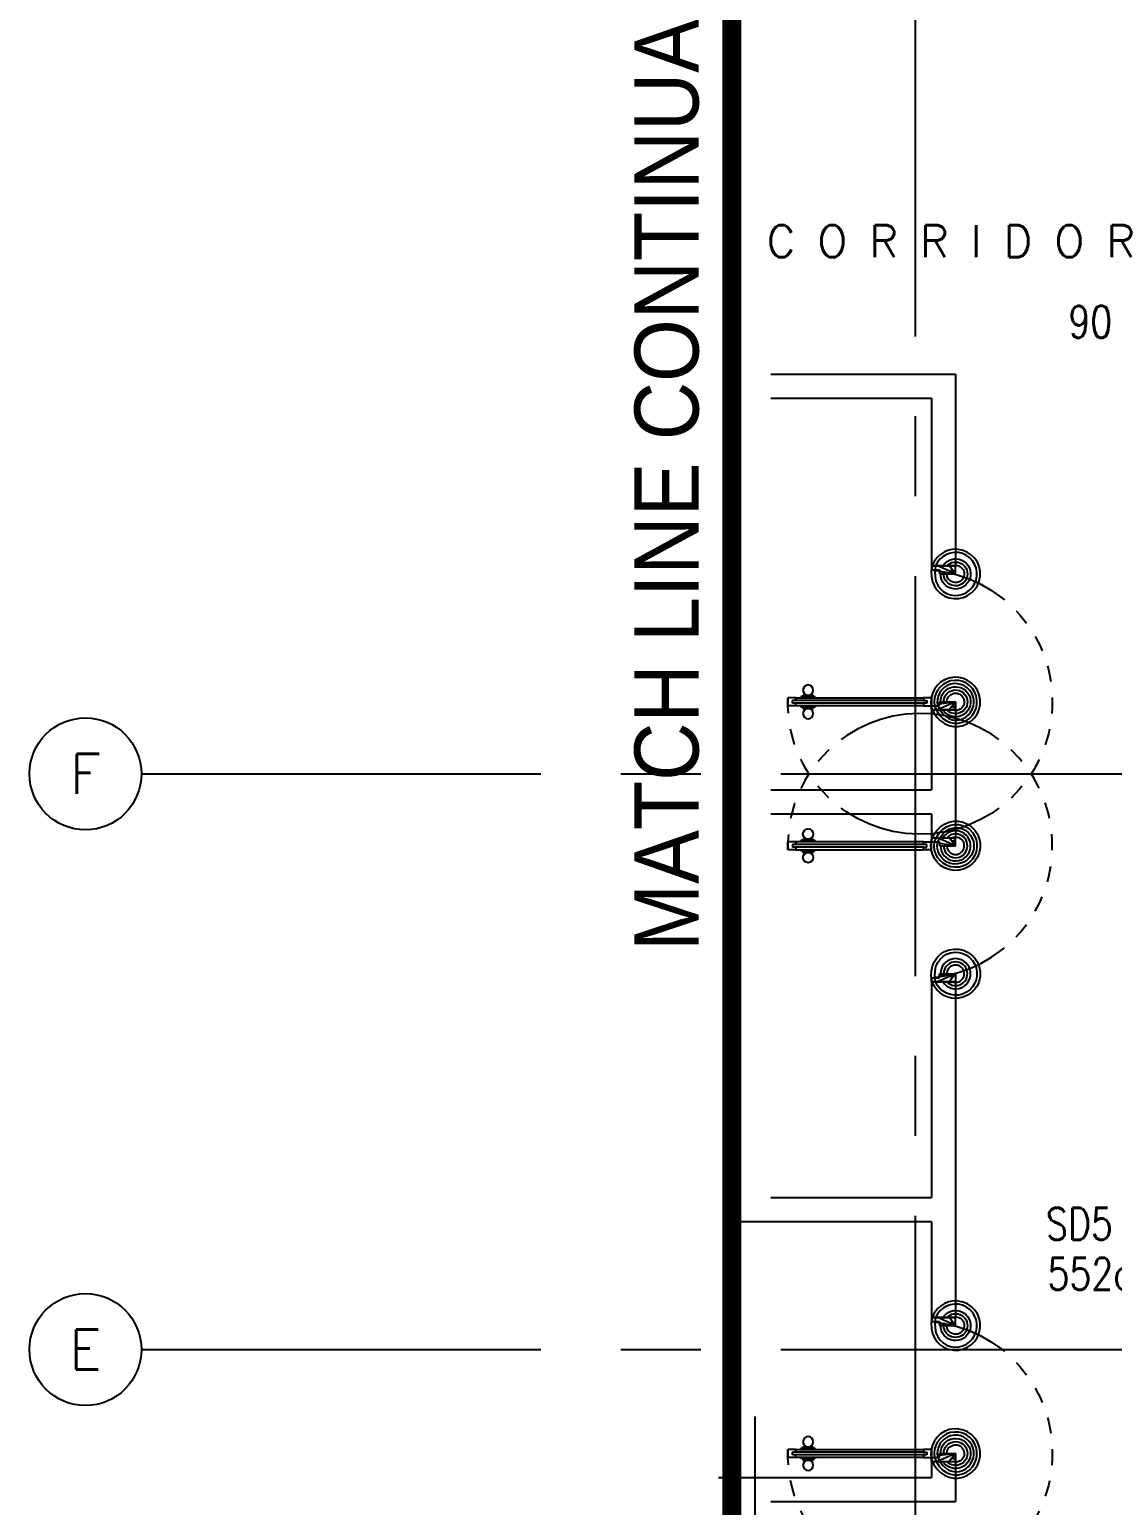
# Model space of a CAD drawing. Extents: x 417866231.7 to 417866328.5, y 43498046.7 to 43498124.2.
# Drawn here: x 417866231.69 to 417866238.47, y 43498063.41 to 43498072.64 of the extents above; entities that cross this region are included whole.
import ezdxf
from ezdxf.enums import TextEntityAlignment as Align

# ---------------------------------------------------------------- set-up
doc = ezdxf.new("R2010")
doc.units = 0
doc.header["$MEASUREMENT"] = 0
for name, pattern in [('CENTER2', [1.125, 0.75, -0.125, 0.125, -0.125]), ('CENTERX2', [4, 2.5, -0.5, 0.5, -0.5]), ('HIDDEN', [0.375, 0.25, -0.125])]:
    doc.linetypes.add(name, pattern=pattern)
for name, color, linetype in [('AX', 9, 'CONTINUOUS'), ('AX-CR', 7, 'CONTINUOUS'), ('AX-TXT', 2, 'CONTINUOUS'), ('AXES', 11, 'CENTERX2'), ('DOOR', 9, 'CONTINUOUS'), ('ELEV', 2, 'CONTINUOUS'), ('M-TEXT', 2, 'CONTINUOUS'), ('RM-IND', 9, 'CONTINUOUS'), ('TEXT', 6, 'CONTINUOUS'), ('TXT1', 2, 'CONTINUOUS'), ('WALL', 9, 'CONTINUOUS')]:
    doc.layers.add(name, color=color, linetype=linetype)
doc.styles.add('ROMANS', font='ROMANS.shx', dxfattribs={"width": 0.6})
doc.styles.add('TTXT', font='ARIAL.TTF', dxfattribs={"width": 0.6})

# ---------------------------------------------------------------- blocks, each defined once
blk = doc.blocks.new('DOOR90')
at = {"layer": 'DOOR', "color": 7, "linetype": 'ByBlock'}
for p, q in [((-150, 0), (0, 0)), ((-150, 0), (-150, -25)), ((0, -50), (-113.7, 0)), ((0, -50), (-40.1, 0)), ((0, -50), (0, 0)), ((-1000, -25), (-1050, -25)), ((-1050, -75), (-1050, -25)), ((-1050, -25), (-1050, -75)), ((-1000, -75), (-1050, -75)), ((-1000, -42), (-1020, -42)), ((-1020, -42), (-1020, -58)), ((-1000, -58), (-1020, -58)), ((-1000, -25), (-1000, -42)), ((-1000, -58), (-1000, -75)), ((-877.6, -17.8), (-967.6, -17.8)), ((-967.6, -25), (-967.6, -17.8)), ((-967.6, -75), (-967.6, -82.2)), ((-877.6, -82.2), (-967.6, -82.2)), ((-955, -8.8), (-890.2, -8.8)), ((-955, -17.8), (-955, -8.8)), ((-955, -17.8), (-890.2, -17.8)), ((-955, -82.2), (-890.2, -82.2)), ((-955, -82.2), (-955, -91.2)), ((-955, -91.2), (-890.2, -91.2)), ((-890.2, -17.8), (-890.2, -8.8)), ((-890.2, -82.2), (-890.2, -91.2)), ((-877.6, -25), (-877.6, -17.8)), ((-877.6, -75), (-877.6, -82.2)), ((-200, -25), (-150, -25)), ((-200, -42), (-200, -25)), ((-180, -42), (-200, -42)), ((-200, -58), (-180, -58)), ((-200, -75), (-200, -58)), ((-150, -75), (-200, -75)), ((-180, -58), (-180, -42)), ((-150, -25), (-100, -25)), ((-150, -75), (-150, -25)), ((-100, -25), (-100, -50)), ((0, -50), (-100, -36.6)), ((-100, -50), (0, -50)), ((-150, -875), (-100, -875)), ((-150, -900), (-150, -875)), ((-150, -900), (0, -900)), ((0, -900), (-150, -900)), ((0, -850), (-113.7, -900)), ((-100, -875), (-100, -850)), ((0, -850), (-100, -863.4)), ((-100, -850), (0, -850)), ((0, -850), (-40.1, -900)), ((0, -850), (0, -900))]:
    blk.add_line(p, q, dxfattribs=at)
at = {"layer": 'DOOR', "linetype": 'ByBlock'}
for p, q in [((-200, -25), (-1000, -25)), ((-200, -42), (-1000, -42)), ((-200, -58), (-1000, -58)), ((-1000, -75), (-200, -75))]:
    blk.add_line(p, q, dxfattribs=at)
at = {"layer": 'DOOR', "color": 7, "linetype": 'ByBlock'}
for centre in [(-922.6, 23.5), (-922.6, -123.5)]:
    blk.add_circle(centre, 32.4, dxfattribs=at)
for centre, radius, start, end in [((0, -50), 154.4, 161.10529, 166.28577), ((0, -50), 94.4, 148.01819, 180), ((0, -50), 134.4, 158.15985, 169.28002), ((0, -50), 114.4, 154.08384, 167.37743), ((0, -50), 74.4, 137.77643, 180), ((0, -50), 54.4, 113.20738, 180), ((0, -50), 34.4, 90, 180), ((0, -50), 14.4, 90, 180), ((0, -850), 154.4, 193.71423, 198.89471), ((0, -850), 134.4, 190.71998, 201.84015), ((0, -850), 94.4, 180, 211.98181), ((0, -850), 74.4, 180, 222.22357), ((0, -850), 54.4, 180, 246.79262), ((0, -850), 34.4, 180, 270), ((0, -850), 14.4, 180, 270)]:
    blk.add_arc(centre, radius, start, end, dxfattribs=at)
at = {"layer": 'DOOR', "linetype": 'HIDDEN', "ltscale": 0.5}
blk.add_arc((-222.2, -50), 828.2, 178.27012, 275.00304, dxfattribs=at)
blk = doc.blocks.new('AXL')
at = {"layer": 'AX-CR'}
blk.add_circle((-350, 0), 350, dxfattribs=at)
at = {"layer": 'AX-TXT', "style": 'ROMANS'}
blk.add_attdef('AX', text='', height=250, dxfattribs=at).set_placement((-350, 0), align=Align.MIDDLE)

msp = doc.modelspace()

# ---------------------------------------------------------------- linework, layer by layer
at = {"layer": 'AXES'}
for p, q in [((417866237.2386, 43498046.7245), (417866237.2386, 43498123.5372)), ((417866232.3944, 43498067.9888), (417866239.0386, 43498067.9888)), ((417866232.3944, 43498064.3888), (417866239.0386, 43498064.3888))]:
    msp.add_line(p, q, dxfattribs=at)
at = {"layer": 'ELEV', "linetype": 'CENTER2', "const_width": 0.12}
msp.add_lwpolyline([(417866236.0887, 43498051.2697), (417866236.0887, 43498114.8088)], dxfattribs=at)
at = {"layer": 'RM-IND'}
msp.add_line((417866236.2346, 43498062.584), (417866236.2346, 43498063.9695), dxfattribs=at)
at = {"layer": 'WALL'}
for p, q in [((417866236.3321, 43498070.4888), (417866237.4886, 43498070.4888)), ((417866236.3321, 43498070.3388), (417866237.3386, 43498070.3388)), ((417866236.3321, 43498067.8888), (417866237.3386, 43498067.8888)), ((417866236.3321, 43498067.7388), (417866237.3386, 43498067.7388)), ((417866237.3386, 43498067.5888), (417866237.4886, 43498067.5888)), ((417866237.3386, 43498066.6888), (417866237.4886, 43498066.6888))]:
    msp.add_line(p, q, dxfattribs=at)
at = {"layer": 'WALL', "linetype": 'ByBlock'}
for p, q in [((417866237.4886, 43498070.4888), (417866237.4886, 43498069.2888)), ((417866237.3386, 43498070.3388), (417866237.3386, 43498069.2888)), ((417866237.4886, 43498069.2888), (417866237.3386, 43498069.2888)), ((417866237.4886, 43498068.3888), (417866237.3386, 43498068.3888)), ((417866237.3386, 43498068.3888), (417866237.3386, 43498067.8888)), ((417866237.4886, 43498068.3888), (417866237.4886, 43498067.5888)), ((417866237.3386, 43498067.7388), (417866237.3386, 43498067.5888)), ((417866237.3386, 43498066.6888), (417866237.3386, 43498065.3388)), ((417866237.4886, 43498066.6888), (417866237.4886, 43498064.5888)), ((417866236.3321, 43498065.3388), (417866237.3386, 43498065.3388)), ((417866236.1269, 43498065.1888), (417866237.3386, 43498065.1888)), ((417866237.3386, 43498065.1888), (417866237.3386, 43498064.5888)), ((417866237.3386, 43498064.5888), (417866237.4886, 43498064.5888)), ((417866237.3386, 43498063.6888), (417866237.4886, 43498063.6888)), ((417866237.3386, 43498063.6888), (417866237.3386, 43498063.5888)), ((417866237.4886, 43498063.6888), (417866237.4886, 43498063.4388)), ((417866236.0052, 43498063.5888), (417866237.3386, 43498063.5888)), ((417866236.3321, 43498063.4388), (417866237.4886, 43498063.4388))]:
    msp.add_line(p, q, dxfattribs=at)

# ---------------------------------------------------------------- block references
at = {"layer": 'AX', "xscale": 0.0009999871253967285, "yscale": 0.001000002026557922, "zscale": 0.001}
for p, values in [((417866232.3944, 43498067.9888), {'AX': 'F'}), ((417866232.3944, 43498064.3888), {'AX': 'E'})]:
    msp.add_blockref('AXL', p, dxfattribs=at).add_auto_attribs(values)
at = {"layer": 'DOOR', "color": 0, "linetype": 'Continuous', "xscale": -0.0009999871253967285, "yscale": 0.001000002026557922, "zscale": 0.001, "rotation": 180}
for p in [(417866237.4886, 43498068.3888), (417866237.4886, 43498063.6888)]:
    msp.add_blockref('DOOR90', p, dxfattribs=at)
at = {"layer": 'DOOR', "color": 0, "linetype": 'Continuous', "xscale": 0.0009999871253967285, "yscale": 0.001000002026557922, "zscale": 0.001}
msp.add_blockref('DOOR90', (417866237.4886, 43498067.5888), dxfattribs=at)

# ---------------------------------------------------------------- texts
at = {"layer": 'M-TEXT', "style": 'ROMANS', "width": 0.8}
for s, p in [('90 cfm', (417866238.1946, 43498070.7162)), ('SD5', (417866238.0546, 43498065.0751)), ('552cfm', (417866238.0637, 43498064.7629))]:
    msp.add_text(s, height=0.2, dxfattribs=at).set_placement(p)
at = {"layer": 'TEXT', "color": 4, "style": 'ROMANS'}
msp.add_text('C O R R I D O R', height=0.2, dxfattribs=at).set_placement((417866237.4591, 43498071.2195), align=Align.CENTER)
at = {"layer": 'TXT1', "color": 6, "style": 'TTXT', "width": 0.9}
msp.add_text('MATCH LINE CONTINUATION SHEET No. MH.M-006', height=0.401182, rotation=90, dxfattribs=at).set_placement((417866235.8809, 43498066.8805))

doc.saveas('drawing.dxf')
